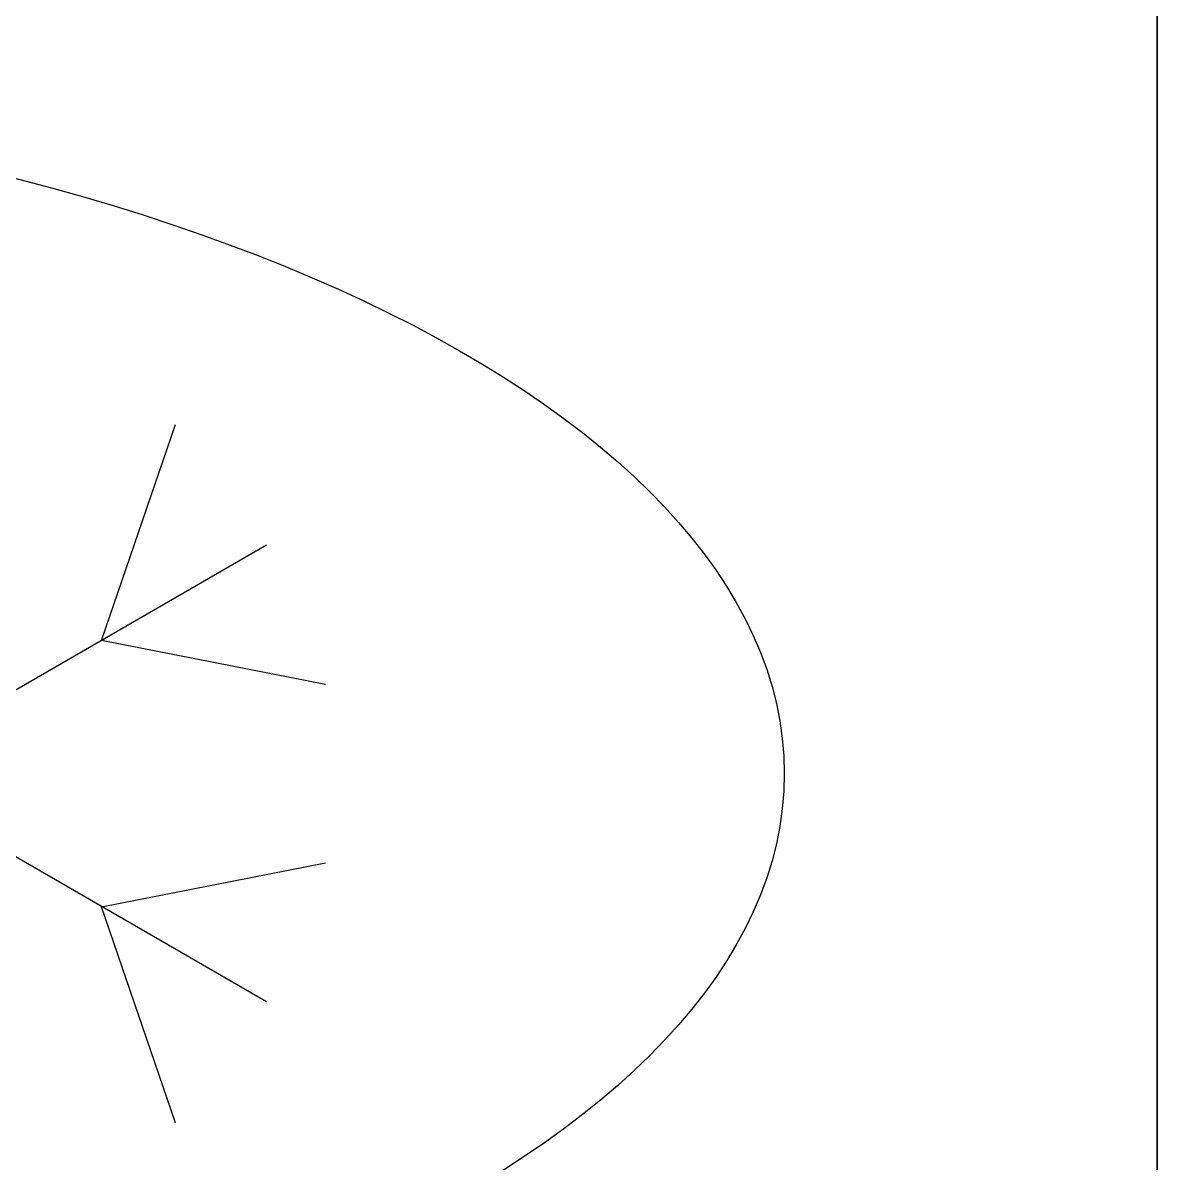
# Model space of a CAD drawing. Extents: x -1 to 1213, y -863 to 1.
# Drawn here: x 1050 to 1199, y -551.2 to -401.4 of the extents above; entities that cross this region are included whole.
import ezdxf

# ---------------------------------------------------------------- set-up
doc = ezdxf.new("R2010")
doc.units = 0
doc.linetypes.add('NASCOSTA', pattern=[9.525, 6.35, -3.175])
for name, color, linetype in [('IQ_200_2D', 1, 'Continuous'), ('IQ_200_3D', 1, 'Continuous'), ('IQ_204_2D', 7, 'Continuous')]:
    doc.layers.add(name, color=color, linetype=linetype)

# ---------------------------------------------------------------- blocks, each defined once
blk = doc.blocks.new('01_Refrigerator_freezer - 01_Refrigerator_freezer-60831-Livello rif_')
at = {"layer": 'IQ_204_2D'}
for p, q in [((110.31, 17.5), (120, 45.88)), ((131.96, 30), (28.04, -30)), ((131.96, -30), (28.04, 30)), ((139.74, 11.7), (110.31, 17.5)), ((110.31, -17.5), (139.74, -11.7)), ((120, -45.88), (110.31, -17.5))]:
    blk.add_line(p, q, dxfattribs=at)
blk.add_ellipse((0, 0), major_axis=(200, 0), ratio=0.45, dxfattribs=at)

msp = doc.modelspace()

# ---------------------------------------------------------------- linework, layer by layer
at = {"layer": 'IQ_200_2D', "color": 7, "linetype": 'NASCOSTA', "ltscale": 10}
msp.add_line((1199, 0), (1199, -698), dxfattribs=at)

# ---------------------------------------------------------------- block references
at = {"layer": 'IQ_204_2D'}
msp.add_blockref('01_Refrigerator_freezer - 01_Refrigerator_freezer-60831-Livello rif_', (950, -500), dxfattribs=at)

# ---------------------------------------------------------------- meshes
at = {"layer": 'IQ_200_3D'}
mesh = msp.add_polyface(dxfattribs=at)
corners = [(1, 0, 650), (1, -653, 650), (1199, -653, 650), (1199, 0, 650)]
mesh.append_faces([[corners[k] for k in face] for face in [(0, 1, 2, 3)]])
mesh = msp.add_polyface(dxfattribs=at)
corners = [(1199, -653, 200), (1, -653, 200), (1, 0, 200), (1199, 0, 200)]
mesh.append_faces([[corners[k] for k in face] for face in [(0, 1, 2, 3)]])
mesh = msp.add_polyface(dxfattribs=at)
corners = [(1199, -653, 650), (1199, -653, 200), (1199, 0, 200), (1199, 0, 650)]
mesh.append_faces([[corners[k] for k in face] for face in [(0, 1, 2, 3)]])

doc.saveas('drawing.dxf')
